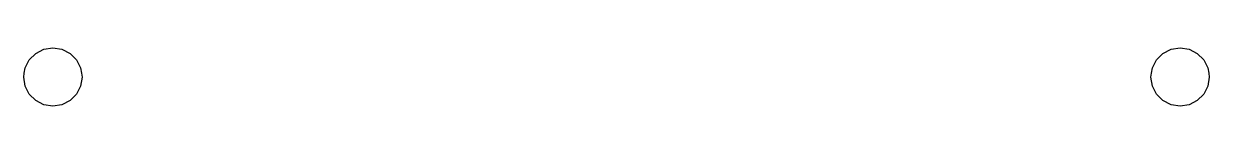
# Model space of a CAD drawing. Header units: millimetres. Extents: x -100 to -39, y -95 to -92.
import ezdxf

# ---------------------------------------------------------------- set-up
doc = ezdxf.new("R2010")
doc.units = ezdxf.units.MM
doc.layers.get('0').update_dxf_attribs({"linetype": 'CONTINUOUS'})

msp = doc.modelspace()

# ---------------------------------------------------------------- linework, layer by layer
at = {"color": 7}
for points in [[(-97.072998, -93.036003), (-97.030838, -93.304001), (-97, -93.5), (-97.072998, -93.963997), (-97.286003, -94.382004), (-97.617996, -94.713997), (-98.036003, -94.927002), (-98.5, -95), (-98.963997, -94.927002), (-99.382004, -94.713997), (-99.713997, -94.382004), (-99.927002, -93.963997), (-100, -93.5), (-99.969162, -93.304001), (-99.927002, -93.036003), (-99.713997, -92.617996), (-99.382004, -92.286003), (-98.963997, -92.072998), (-98.5, -92), (-98.036003, -92.072998), (-97.617996, -92.286003), (-97.286003, -92.617996)], [(-39.073002, -93.036003), (-39.030838, -93.304001), (-39, -93.5), (-39.073002, -93.963997), (-39.285999, -94.382004), (-39.618, -94.713997), (-40.035999, -94.927002), (-40.5, -95), (-40.964001, -94.927002), (-41.382, -94.713997), (-41.714001, -94.382004), (-41.926998, -93.963997), (-42, -93.5), (-41.969162, -93.304001), (-41.926998, -93.036003), (-41.714001, -92.617996), (-41.382, -92.286003), (-40.964001, -92.072998), (-40.5, -92), (-40.035999, -92.072998), (-39.618, -92.286003), (-39.285999, -92.617996), (-39.073002, -93.036003)]]:
    msp.add_lwpolyline(points, close=True, dxfattribs=at)

doc.saveas('drawing.dxf')
